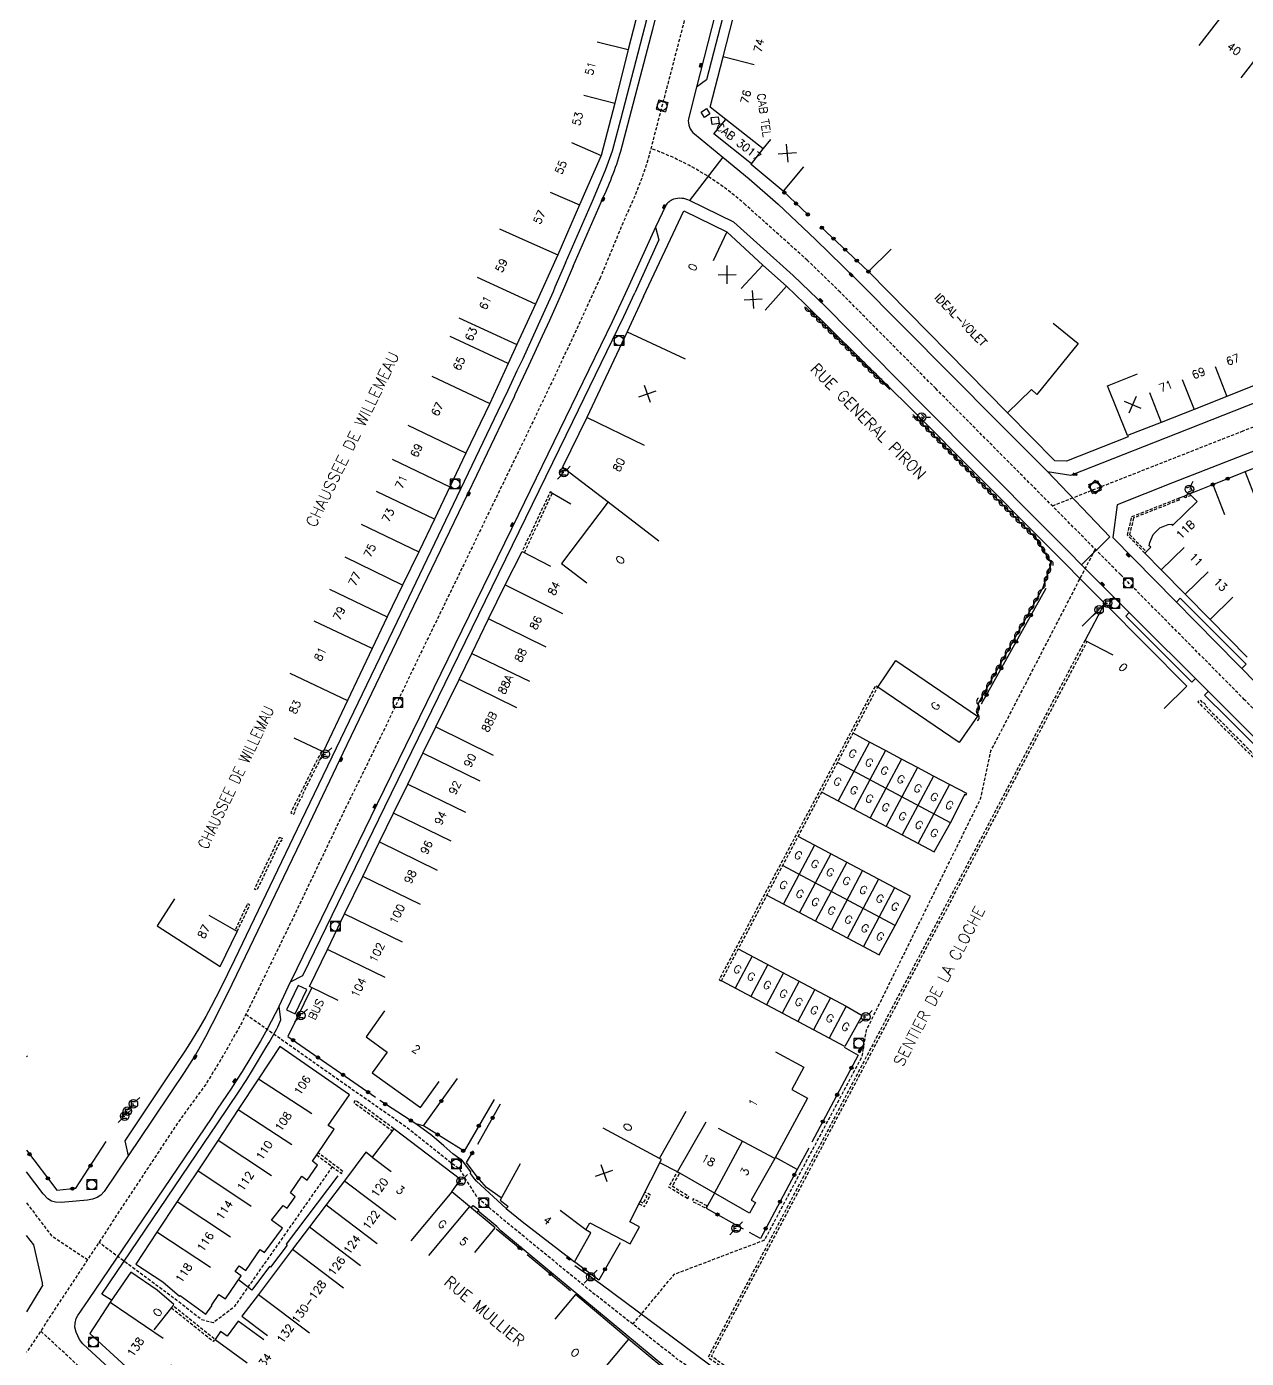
# Model space of a CAD drawing. Header units: millimetres. Extents: x 80000 to 81001, y 143000 to 144000.
# Drawn here: x 80000 to 80190.5, y 143386 to 143594 of the extents above; entities that cross this region are included whole.
import ezdxf
from ezdxf.enums import TextEntityAlignment as Align

# ---------------------------------------------------------------- set-up
doc = ezdxf.new("R2010")
doc.units = ezdxf.units.MM
doc.linetypes.add('DASHED', pattern=[0.75, 0.5, -0.25])
doc.layers.get('0').update_dxf_attribs({"linetype": 'CONTINUOUS'})
for name, color, linetype in [('W0001', 6, 'DASHED'), ('W0008', 7, 'CONTINUOUS'), ('W0100', 7, 'CONTINUOUS'), ('W0112', 1, 'DASHED'), ('W0310', 3, 'CONTINUOUS'), ('W0322', 7, 'CONTINUOUS'), ('W0334', 7, 'CONTINUOUS'), ('W0400', 7, 'CONTINUOUS'), ('W0420', 7, 'CONTINUOUS'), ('W0471', 7, 'CONTINUOUS'), ('W0984', 7, 'CONTINUOUS'), ('W0989', 7, 'CONTINUOUS'), ('W0991', 7, 'CONTINUOUS'), ('W1102', 7, 'CONTINUOUS')]:
    doc.layers.add(name, color=color, linetype=linetype)
doc.styles.get("Standard").update_dxf_attribs({"font": 'romans.shx', "width": 0.85})

# ---------------------------------------------------------------- blocks, each defined once
blk = doc.blocks.new('t322o')
at = {"color": 0, "linetype": 'Continuous'}
for radius in [0.25, 0.15]:
    blk.add_circle((0, 0), radius, dxfattribs=at)
blk = doc.blocks.new('t991o')
at = {"color": 0, "linetype": 'Continuous'}
for p, q in [((-1, 1), (1, -1)), ((-1, -1), (1, 1))]:
    blk.add_line(p, q, dxfattribs=at)
blk = doc.blocks.new('t310o')
at = {"color": 0, "linetype": 'Continuous'}
for centre, start, end in [((-0.5, 0.38), 216.8699, 323.1304), ((0.5, -0.37), 36.8699, 143.1303)]:
    blk.add_arc(centre, 0.625, start, end, dxfattribs=at)
blk = doc.blocks.new('T400')
for p, q in [((-0.15, 0.3), (0.15, 0.3)), ((-0.15, -0.25), (-0.15, 0.3)), ((-0.15, 0.15), (0.15, 0.15)), ((-0.15, 0), (0.15, 0)), ((0.15, 0.3), (0.15, -0.25)), ((-0.15, -0.15), (0.15, -0.15)), ((-0.15, -0.25), (-0.15, -0.3)), ((-0.15, -0.3), (0.15, -0.3)), ((0.15, -0.3), (0.15, -0.25))]:
    blk.add_line(p, q)
blk = doc.blocks.new('t112o')
at = {"color": 0, "linetype": 'Continuous'}
for p, q in [((-0.5, 0.5), (0.5, 0.5)), ((-0.5, -0.5), (-0.5, 0.5)), ((0.5, 0.5), (0.5, -0.5)), ((0.5, -0.5), (-0.5, -0.5))]:
    blk.add_line(p, q, dxfattribs=at)
blk = doc.blocks.new('T420')
for p, q in [((0.75, 0.75), (-0.75, 0.75)), ((-0.75, 0.75), (-0.75, -0.75)), ((0.75, 0.75), (0.75, -0.75)), ((0.75, -0.75), (-0.75, -0.75))]:
    blk.add_line(p, q)
blk.add_ellipse((0, 0), major_axis=(-0.53, 0.53), ratio=1, start_param=3.926991, end_param=10.210176)
blk = doc.blocks.new('T471')
for p, q in [((-0.333334, 0.333334), (-0.333334, -0.333334)), ((-0.333334, 0.333334), (0.333334, 0.333334)), ((-0.333334, 0), (0, 0)), ((0.500001, 0.500001), (1.000002, 1.000002)), ((-0.500001, -0.500001), (-1.000002, -1.000002)), ((-0.333334, -0.333334), (0.333334, -0.333334))]:
    blk.add_line(p, q)
blk.add_ellipse((0, 0), major_axis=(0.471405, 0.471405), ratio=1, start_param=5.4977871438, end_param=11.780972451)

msp = doc.modelspace()

# ---------------------------------------------------------------- linework, layer by layer
at = {"layer": 'W0001', "flags": 128}
msp.add_lwpolyline([(80119.09, 143658.86), (80114.57, 143641.22), (80109.59, 143621.94), (80107.27, 143612.73), (80102.06, 143592.46), (80097.06, 143573.35, -0.037685), (80093.72, 143564.76), (80089.57, 143554.75)], format="xyb", dxfattribs=at)
at = {"layer": 'W0001'}
for points in [[(80385, 143595.74, -0.10653), (80385, 143595.74), (80385, 143595.74), (80347.64, 143591.79, 0.046141), (80344.08, 143591.15, 0.040509), (80338.25, 143589.3), (80325.02, 143584.07), (80314.82, 143580.05), (80298.61, 143573.67), (80283.48, 143567.72), (80275.9, 143564.72), (80258.95, 143558.02), (80238.16, 143549.84), (80222.08, 143543.48), (80204.12, 143536.41), (80189.92, 143530.8), (80160.18, 143519.11)], [(80190.2, 143488.85), (80170.85, 143508.37), (80141.97, 143537.45), (80127.06, 143552.5), (80121.91, 143557.5), (80112.25, 143566.16, 0.09724), (80097.48, 143574.95, -46.96679)]]:
    msp.add_lwpolyline(points, format="xyb", dxfattribs=at)
at = {"layer": 'W0001', "flags": 128}
for points in [[(80089.57, 143554.75), (80083.04, 143540.6), (80077.07, 143528.14), (80072.27, 143518.29), (80066.45, 143506.21), (80061.13, 143495.3), (80055.74, 143484.01), (80049.34, 143470.98), (80041.51, 143454.58), (80036.24, 143443.77), (80033.72, 143438.66), (80030.95, 143433.71), (80027.91, 143428.7), (80023.65, 143422.85), (80015.34, 143410.28), (80000, 143386.94)], [(80094.67, 143391.31), (80101.16, 143399.14), (80115.25, 143404.48), (80130.47, 143433.13), (80131.15, 143437.25), (80148.97, 143473.37), (80150.58, 143480.86), (80166.88, 143512.36)], [(80512.16, 143221.14), (80469.82, 143275.34), (80446.21, 143305.07), (80440.65, 143311.86), (80428.31, 143326.82), (80420.89, 143328.68), (80397.71, 143342.67), (80357.85, 143367.25), (80308.68, 143397.21), (80276.03, 143416.94), (80250.23, 143432.5), (80242.81, 143437.46), (80238.07, 143441.19), (80234.06, 143444.82), (80227.5, 143451.43), (80190.2, 143488.85)], [(80131.98, 143364.84), (80110.84, 143379.55), (80101.66, 143385.83), (80088.11, 143396.46), (80074.74, 143407.4), (80070.41, 143411.07), (80067.7, 143415.41), (80059.39, 143422.02), (80049.51, 143428.91), (80034.23, 143439.69)], [(80047.73, 143415.93), (80032.33, 143393.94), (80029.13, 143391.54), (80027.37, 143391.98), (80023.44, 143395.05), (80011.27, 143404.09)], [(80000, 143410.26), (80003.86, 143405.15), (80009.52, 143401.43)], [(80025.18, 143369.02), (80002.18, 143390.26)]]:
    msp.add_lwpolyline(points, dxfattribs=at)
at = {"layer": 'W0008'}
for points in [[(80085.36, 143556.58), (80089.7, 143566.59, 0.037657), (80092.81, 143574.55), (80097.79, 143593.57), (80102.99, 143613.82), (80105.23, 143622.69, 0.18679), (80105.06, 143625.36, 0.177119), (80103.45, 143626.71), (80092.67, 143629.19, -0.028775), (80059.47, 143638.1), (80042.1, 143643.5), (80025.7, 143648.61, -0.033669), (80000, 143658.97, -0.009033)], [(80111.07, 143609.84), (80104.59, 143584.54), (80103.34, 143579.6, 0.260899), (80104.27, 143577.24), (80108.71, 143573.59), (80112.85, 143570.21), (80117.35, 143566.23), (80123.18, 143560.76), (80129.67, 143554.46), (80151.63, 143532.31), (80159.42, 143524.49), (80163.04, 143523.93), (80176.29, 143529.14), (80188.58, 143533.96), (80203.2, 143539.78), (80223.47, 143547.8), (80236.95, 143553.14), (80257.14, 143561.07), (80273.89, 143567.68), (80282.48, 143571.06), (80294.01, 143575.59), (80312.07, 143582.69), (80323.88, 143587.38), (80341.85, 143594.43, -0.079755)], [(80385.2, 143592.46), (80381.71, 143591.98), (80381.76, 143590.97), (80368.46, 143589.95), (80351.46, 143588.62, 0.046588), (80344.87, 143587.74, 0.04064), (80339.56, 143586.06), (80326.3, 143580.81), (80316.1, 143576.8), (80299.9, 143570.41), (80284.77, 143564.46), (80277.19, 143561.47), (80260.24, 143554.76), (80239.44, 143546.58), (80223.36, 143540.22), (80205.4, 143533.16), (80191.21, 143527.54), (80178.92, 143522.71), (80170.3, 143519.3), (80169.61, 143514.2), (80192.37, 143491.08)], [(80188.05, 143486.63), (80168.56, 143506.08), (80139.66, 143535.17), (80124.78, 143550.2), (80119.7, 143555.13), (80110.42, 143563.44), (80103.53, 143566.82, 0.193571), (80101.02, 143567.01, 0.168366), (80099.75, 143565.95), (80098.23, 143562.64), (80093.79, 143552.92)]]:
    msp.add_lwpolyline(points, format="xyb", dxfattribs=at)
at = {"layer": 'W0008', "flags": 128}
for points in [[(80084.17, 143557.09), (80082.51, 143553.28), (80082.2, 143552.57), (80080.41, 143548.57), (80078.18, 143543.63), (80077.48, 143542.12), (80076.57, 143540.21), (80075.12, 143537.15), (80073.57, 143533.9), (80057.84, 143501.07), (80042.89, 143469.93), (80032.45, 143448.21), (80030.28, 143443.78), (80028.84, 143440.95), (80027.99, 143439.4), (80026.84, 143437.42), (80025.42, 143435.1), (80024.71, 143433.99), (80023.32, 143431.91), (80021.89, 143429.79), (80015.32, 143419.97), (80015.87, 143417.63), (80012.09, 143412.03), (80011.6, 143411.49), (80011, 143411.09), (80010.29, 143410.83), (80009.48, 143410.69), (80005.41, 143410.35), (80004.53, 143410.37), (80003.89, 143410.54), (80003.3, 143410.91), (80002.56, 143411.71), (80000, 143415.14)], [(80085.36, 143556.58), (80083.69, 143552.68), (80082.91, 143550.91), (80081.63, 143548.09), (80080.5, 143545.65), (80078.35, 143541), (80076.25, 143536.45), (80076.11, 143536.16), (80074.71, 143533.25), (80070.23, 143523.87), (80059.03, 143500.53), (80049.4, 143480.49), (80044.11, 143469.46), (80033.46, 143447.29), (80031.37, 143442.99), (80028.99, 143438.25), (80027.94, 143436.22), (80027.1, 143434.67), (80026.37, 143433.4), (80025.81, 143432.49), (80024.62, 143430.66), (80022.59, 143427.62), (80019.61, 143423.19), (80015.87, 143417.63)], [(80013.24, 143395.06), (80011.76, 143396.02), (80028.76, 143421.15), (80029.65, 143422.47), (80031.56, 143425.3), (80033.08, 143427.56), (80034.38, 143429.55), (80035.28, 143430.99), (80037.51, 143434.73), (80037.85, 143435.32), (80039.01, 143437.37), (80039.22, 143437.75), (80039.71, 143438.84), (80039.42, 143441.01), (80041.23, 143444.77), (80043.12, 143445.79), (80055.96, 143472.15), (80085.29, 143532.29), (80093.25, 143548.69), (80094.98, 143552.4)], [(80093.79, 143552.92), (80091.44, 143547.87), (80084.16, 143532.86), (80076.8, 143517.78), (80054.74, 143472.61), (80041.23, 143444.77)], [(80081.78, 143521.35), (80084.98, 143519.47)], [(80179.54, 143504.11), (80180.16, 143504.72), (80190.46, 143494.4), (80189.76, 143493.72)], [(80171.65, 143501.93), (80172.18, 143502.46)], [(80171.63, 143501.91), (80181.95, 143491.6), (80182.51, 143492.16)], [(80251.82, 143428.18), (80251.33, 143427.38), (80249.13, 143428.88), (80246.07, 143430.75), (80243.93, 143432.14), (80239.87, 143435.02), (80237.15, 143437.06), (80236.07, 143437.96), (80234.6, 143439.3), (80232.36, 143441.42), (80229.7, 143443.98), (80229.39, 143444.28), (80221.44, 143452.14), (80199.85, 143473.74), (80187.48, 143486.06), (80183.96, 143489.57), (80184.53, 143490.14)], [(80200.41, 143474.31), (80188.05, 143486.63)], [(80039.42, 143441.01), (80037.58, 143437.39), (80036.51, 143435.51), (80033.66, 143430.79), (80033.47, 143430.5), (80031.88, 143428.05), (80031.33, 143427.22), (80029.65, 143424.74), (80028.9, 143423.63), (80009.67, 143395.2)], [(80074.91, 143409.37), (80070.27, 143413.66), (80069.95, 143414.03), (80069.34, 143414.85), (80069.36, 143415.11), (80068.06, 143416.83), (80066.56, 143417.93), (80065.16, 143419.19), (80063.29, 143420.8), (80060.79, 143422.62)], [(80048.62, 143414.51), (80040.54, 143403.83), (80040.68, 143403.68), (80038.1, 143400.21), (80037.95, 143400.32), (80035.19, 143396.66), (80033.08, 143398.25)], [(80069.41, 143409.5), (80069.73, 143409.88), (80070.61, 143409.16), (80070.29, 143408.77)], [(80130.59, 143363.35), (80116.97, 143372.72), (80104.33, 143381.67), (80103.95, 143381.12), (80074.07, 143405.9), (80073.42, 143406.59), (80070.52, 143408.99), (80070.32, 143408.75)], [(80002.49, 143397.46), (80002.5, 143397.77), (80001.12, 143403.7), (80000, 143405.18)], [(80085.62, 143400.48), (80089.67, 143397.61), (80106.67, 143384.99), (80118.5, 143376.58), (80132.13, 143367.2)], [(80002.51, 143397.48), (80000, 143393.27)], [(80027.32, 143371.12), (80008.77, 143388.28), (80008.24, 143388.94), (80007.73, 143390.06), (80007.54, 143390.87), (80007.56, 143391.46), (80007.76, 143392.21), (80008, 143392.67), (80009.69, 143395.2)]]:
    msp.add_lwpolyline(points, dxfattribs=at)
at = {"layer": 'W0100'}
for points in [[(80121.33, 143572.1), (80118.12, 143568.27), (80113.13, 143572.46), (80113.19, 143572.54), (80107.34, 143577.24), (80109.18, 143579.5), (80106.73, 143581.43), (80108.75, 143589.25), (80110.31, 143595.35), (80111.46, 143599.61), (80112.95, 143605.54), (80114.75, 143612.51), (80116.45, 143619.06), (80118.39, 143626.46), (80119.99, 143632.75), (80124.84, 143631.52)], [(80078.3, 143624.88), (80079.43, 143629.76), (80084.55, 143628.41), (80088.96, 143627.38), (80102.6, 143623.98), (80099.18, 143610.71), (80097.49, 143604.16), (80093.94, 143590.41), (80091.83, 143582.04), (80089.73, 143573.88), (80086.35, 143566.14), (80082.97, 143558.36)], [(80096.34, 143551.81), (80102.62, 143565.2), (80109.37, 143561.92), (80114.98, 143556.73), (80118.67, 143553.45), (80115.34, 143549.71)], [(80160.33, 143547.65), (80164.21, 143544.49), (80157.73, 143536.53), (80156.93, 143537.33), (80153.17, 143533.64), (80131.46, 143555.72), (80135.03, 143559.23)], [(80214.4, 143552.26), (80216.23, 143547.61), (80211.33, 143545.69), (80206.73, 143543.88), (80202.25, 143542.1), (80197.65, 143540.28), (80193, 143538.43), (80187.42, 143536.23), (80182.31, 143534.2), (80177.16, 143532.17), (80171.92, 143530.1), (80168.81, 143537.9), (80173.46, 143539.76)], [(80192.11, 143519.82), (80190.29, 143524.48), (80193.3, 143525.65), (80196.33, 143526.84), (80198.15, 143522.18)], [(80190.61, 143495.49), (80184.81, 143501.37), (80180.92, 143505.32), (80177.17, 143509.15), (80174.62, 143511.77), (80175.54, 143512.68), (80175.32, 143512.9), (80175.38, 143513.4), (80175.93, 143514.68), (80176.97, 143515.69), (80178.25, 143516.21), (80178.76, 143516.25), (80178.96, 143516.05), (80182.77, 143519.81), (80181.6, 143521), (80185.24, 143522.46), (80187.05, 143517.8)], [(80175.32, 143512.9), (80175.38, 143513.4), (80175.93, 143514.68), (80176.97, 143515.69)], [(80177.66, 143487.47), (80181.2, 143491), (80168.37, 143503.86), (80164.83, 143500.33)]]:
    msp.add_lwpolyline(points, dxfattribs=at)
msp.add_lwpolyline([(80108.13, 143578.83), (80107.04, 143578.71), (80106.89, 143579.78), (80107.98, 143579.91)], close=True, dxfattribs=at)
at = {"layer": 'W0100', "flags": 128}
for points in [[(80082.97, 143558.36), (80079.49, 143550.66), (80076.56, 143544.33), (80075.22, 143541.39), (80072.32, 143535.11), (80068.59, 143527.37), (80066.1, 143522.11), (80063.67, 143517.07), (80061.24, 143511.95), (80058.71, 143506.74), (80056.31, 143501.78), (80053.94, 143496.85), (80050.13, 143488.75), (80046.32, 143480.71), (80041.8, 143482.85)], [(80096.34, 143551.81), (80093.78, 143546.33), (80087.49, 143532.91), (80083.74, 143525.29), (80083.77, 143525.12), (80090.79, 143519.76), (80083.5, 143510.12), (80087.49, 143507.1)], [(80048.65, 143441.89), (80044.15, 143444.09), (80046.97, 143449.85), (80049.66, 143455.41), (80052.5, 143461.27), (80055.11, 143466.64), (80057.3, 143471.14), (80059.51, 143475.66), (80061.86, 143480.53), (80063.89, 143484.62), (80067.54, 143492), (80069.51, 143496.1), (80072.14, 143501.48), (80074.74, 143506.78), (80077.37, 143512), (80081.83, 143509.74)], [(80168.29, 143503.79), (80165.28, 143498.17)], [(80169.69, 143495.81), (80165.26, 143498.13)], [(80135.72, 143494.98), (80148.51, 143486.27), (80145.63, 143482.18), (80132.9, 143490.84), (80135.71, 143494.98)], [(80124.17, 143474.43), (80141.71, 143465.1), (80144.29, 143469.63), (80146.43, 143473.84), (80146.56, 143474.11), (80146.73, 143474.02), (80146.82, 143474.19), (80144.11, 143475.6), (80141.61, 143476.94), (80139.11, 143478.26), (80136.62, 143479.57), (80134.13, 143480.91), (80131.61, 143482.23), (80129.05, 143483.61)], [(80115.61, 143458.34), (80133.12, 143449.03), (80135.63, 143453.6), (80138.03, 143458.18), (80120.49, 143467.51)], [(80023.09, 143457.74), (80020.38, 143453.54), (80030.22, 143447.18), (80032.88, 143452.65), (80028.53, 143455.13)], [(80111.14, 143449.94), (80127.99, 143440.98), (80130.49, 143439.56), (80127.78, 143434.68), (80108.49, 143444.94)], [(80055.91, 143440.26), (80053.01, 143436.19), (80056.31, 143433.83), (80053.98, 143430.57), (80053.98, 143430.57), (80061.52, 143425.18), (80064.43, 143429.25)], [(80047.53, 143423.03), (80050.4, 143427.13), (80039.56, 143434.71), (80036.22, 143429.66), (80033.04, 143424.87), (80029.89, 143420.05), (80026.73, 143415.27), (80023.53, 143410.51), (80020.34, 143405.69), (80017.07, 143400.71), (80021.25, 143397.96)], [(80116.97, 143433.85), (80121.38, 143431.48), (80119.48, 143427.96), (80121.93, 143426.64), (80121.93, 143426.64), (80116.85, 143417.18), (80116.85, 143417.18), (80113.13, 143410.72), (80113.82, 143410.32), (80112.86, 143408.66), (80112.17, 143409.06), (80106.54, 143412.31), (80106.54, 143412.31), (80101.63, 143415.14), (80106.13, 143422.94)], [(80000, 143433.14), (80000.14, 143433.25)], [(80021.25, 143397.96), (80023.88, 143395.7), (80023.95, 143395.8), (80027.97, 143392.9), (80028.93, 143394.19), (80028.91, 143394.37), (80029.99, 143395.98), (80031.04, 143395.3), (80033.52, 143398.87), (80032.56, 143399.55), (80033.17, 143400.42), (80034.24, 143399.7), (80036.48, 143403), (80037.17, 143402.53), (80039.94, 143406.33), (80038.26, 143407.56), (80040.07, 143409.87), (80040.67, 143409.43), (80041.94, 143411.22), (80041.21, 143411.84), (80043, 143414.43), (80043.82, 143413.83), (80045.42, 143416.16), (80044.63, 143416.77), (80045.3, 143417.76), (80048, 143421.77), (80047.09, 143422.38), (80047.53, 143423.03)], [(80077.08, 143416.36), (80073.95, 143410.72), (80075.12, 143409.75), (80075.18, 143409.69), (80074.91, 143409.37), (80077.36, 143407.35), (80085.56, 143401.09), (80088.1, 143405.61), (80087.32, 143406.05), (80087.95, 143407.18), (80094.24, 143403.89), (80095.7, 143406.52), (80094.18, 143407.33), (80099.14, 143417.03), (80098.84, 143417.2), (80099.1, 143417.66), (80103.01, 143424.62)], [(80069.97, 143402.54), (80073.16, 143406.38), (80069.16, 143409.71), (80066.42, 143412.01), (80067.77, 143413.93), (80057.34, 143421.85), (80054.32, 143417.87)], [(80054.32, 143417.87), (80053.98, 143417.42), (80052.95, 143418.18), (80049.64, 143413.69), (80046.79, 143409.96), (80044.19, 143406.53), (80041.52, 143403.05), (80036.2, 143395.98), (80033.62, 143392.59), (80037.61, 143389.57)], [(80020.38, 143396.64), (80016.25, 143399.46), (80013.05, 143394.77), (80009.88, 143389.87), (80019.23, 143381.29), (80022.61, 143384.97)], [(80019.92, 143390.45), (80022.87, 143394.2), (80023, 143394.39), (80020.38, 143396.64)], [(80096.28, 143380.55), (80099.5, 143384.38), (80094.01, 143388.99), (80085.7, 143395.94), (80082.5, 143392.11)], [(80037.05, 143388.87), (80033.01, 143391.8), (80031.3, 143389.45), (80030.29, 143390.18), (80029.44, 143388.93), (80034.46, 143385.29)]]:
    msp.add_lwpolyline(points, dxfattribs=at)
msp.add_lwpolyline([(80042.39, 143444.24), (80040.57, 143440.44), (80041.94, 143439.79), (80043.76, 143443.58)], close=True, dxfattribs=at)
at = {"layer": 'W0112', "flags": 128}
for points in [[(80083.74, 143525.29), (80083.17, 143524.12), (80083.53, 143523.95), (80084.01, 143524.94)], [(80077.73, 143511.83), (80082.12, 143521.15), (80081.78, 143521.35), (80077.37, 143512)], [(80165.28, 143498.17), (80123.59, 143418.72), (80106.42, 143386.17), (80118.82, 143377.41), (80119.05, 143377.74), (80106.94, 143386.3), (80123.95, 143418.53), (80165.64, 143497.98)], [(80195.81, 143475.56), (80182.91, 143488.52), (80182.91, 143488.52), (80182.91, 143488.52), (80182.91, 143488.52), (80183.22, 143488.82), (80183.68, 143488.36), (80183.77, 143488.44), (80183.77, 143488.44), (80184.08, 143488.11), (80183.98, 143488.01), (80196.1, 143475.84)], [(80046.03, 143480.84), (80045.8, 143480.34), (80042.61, 143473.95), (80042.61, 143473.95), (80042.61, 143473.95), (80042.61, 143473.95), (80041.24, 143471.22), (80041.75, 143470.98), (80041.99, 143471.48), (80041.89, 143471.53), (80042.9, 143473.63), (80042.99, 143473.58), (80043.23, 143474.08), (80043.14, 143474.13), (80046.16, 143480.17), (80046.4, 143480.67), (80046.32, 143480.71)], [(80032.88, 143452.65), (80034.87, 143456.84), (80034.51, 143457.01), (80032.52, 143452.82)], [(80057.34, 143421.85), (80051.32, 143426.29), (80051.08, 143425.97), (80057.11, 143421.53)], [(80045.3, 143417.76), (80049.16, 143414.86), (80049.4, 143415.18), (80045.54, 143418.08)], [(80103.19, 143410.95), (80100.29, 143412.72), (80101.63, 143415.14)], [(80103.2, 143410.89), (80103.4, 143411.29), (80100.82, 143412.86), (80101.98, 143414.94)], [(80095.61, 143410.14), (80096.5, 143409.69), (80097.41, 143411.5), (80096.54, 143411.94)], [(80095.8, 143410.49), (80096.32, 143410.23), (80096.88, 143411.32), (80096.36, 143411.59)], [(80022.62, 143393.88), (80029.19, 143388.62), (80029.44, 143388.93), (80022.87, 143394.2)]]:
    msp.add_lwpolyline(points, dxfattribs=at)
at = {"layer": 'W0112'}
for points in [[(80181.83, 143520.77), (80180.85, 143520.38), (80180.74, 143520.66), (80181.6, 143521)], [(80174.62, 143511.77), (80171.9, 143514.58), (80172.61, 143517.46), (80179.88, 143520.32), (80179.99, 143520.04), (80172.87, 143517.24), (80172.23, 143514.67), (80174.83, 143511.98)]]:
    msp.add_lwpolyline(points, dxfattribs=at)
at = {"layer": 'W0112', "flags": 128}
for points in [[(80108.49, 143444.94), (80132.9, 143490.84), (80132.55, 143491.03), (80108.13, 143445.13)], [(80039.49, 143467.41), (80039.95, 143467.19), (80039.71, 143466.7), (80039.61, 143466.74), (80035.95, 143459.1), (80035.59, 143459.28), (80039.49, 143467.41), (80039.49, 143467.41)], [(80106.27, 143409.82), (80104.11, 143410.89), (80103.94, 143410.53), (80106.1, 143409.46)]]:
    msp.add_lwpolyline(points, close=True, dxfattribs=at)
at = {"layer": 'W0310'}
for points in [[(80134.79, 143537.32), (80121.66, 143550.13)], [(80158.72, 143506.46), (80160.06, 143510.16), (80157.75, 143513.91), (80138.4, 143533.4)]]:
    msp.add_lwpolyline(points, dxfattribs=at)
at = {"layer": 'W0310', "flags": 128}
msp.add_lwpolyline([(80158.72, 143506.46), (80148.58, 143488.29), (80148.51, 143486.27)], dxfattribs=at)
at = {"layer": 'W0322'}
for points in [[(80121.98, 143564.65), (80118.12, 143568.27)], [(80131.46, 143555.72), (80124.1, 143562.66)], [(80185.24, 143522.46), (80189.28, 143524.08)]]:
    msp.add_lwpolyline(points, dxfattribs=at)
at = {"layer": 'W0322', "flags": 128}
for points in [[(80159.15, 143506.21), (80149.08, 143488.15), (80149.08, 143488.15)], [(80044.53, 143443.89), (80040.79, 143436.26), (80054.47, 143426.76)], [(80127.69, 143434.57), (80129.86, 143433.36), (80122.64, 143419.73)], [(80062, 143422.33), (80067.26, 143429.68)], [(80073, 143426.42), (80068.3, 143418.33), (80062, 143422.33), (80060.79, 143422.62), (80055.13, 143426.26)], [(80070.44, 143419.43), (80074.01, 143425.72)], [(80000, 143418.49), (80004.7, 143412.27), (80007.68, 143412.55), (80012.44, 143419.85)], [(80122.16, 143418.82), (80120.35, 143415.51), (80114.59, 143404.73), (80112.89, 143405.65)], [(80074.1, 143411.04), (80071.83, 143412.69), (80070.35, 143414.32), (80068.71, 143416.56), (80069.76, 143418.38)], [(80120.35, 143415.51), (80116.94, 143417.34)], [(80101.63, 143415.14), (80098.89, 143416.54)], [(80107.44, 143411.79), (80106.1, 143409.46), (80111.88, 143406.22)], [(80073.3, 143406.24), (80077.37, 143402.9)], [(80078.18, 143402.21), (80084.93, 143396.57)], [(80092.67, 143404.03), (80089.35, 143398.21), (80085.56, 143401.09)]]:
    msp.add_lwpolyline(points, dxfattribs=at)
at = {"layer": 'W0334'}
for points in [[(80124.62, 143657.42), (80118.23, 143632.55), (80112.24, 143609.22), (80106.19, 143585.66), (80104.59, 143584.54)], [(80084.17, 143557.09), (80088.5, 143567.07), (80090.45, 143571.73), (80091.47, 143574.6), (80092.8, 143579.49), (80096.52, 143593.91), (80101.37, 143612.69), (80102.99, 143613.82)], [(80108.71, 143573.59), (80103.53, 143566.82)], [(80098.23, 143562.64), (80098.74, 143560.67), (80094.98, 143552.4)], [(80168.37, 143503.86), (80138.42, 143533.98), (80121.47, 143550.73), (80118.67, 143553.45)], [(80171.92, 143530.1), (80172.01, 143529.91), (80162.4, 143526.12), (80160.55, 143526.19), (80153.17, 143533.64)], [(80159.42, 143524.49), (80169.13, 143514.3), (80164.72, 143509.94)], [(80189.28, 143524.08), (80190.29, 143524.48)]]:
    msp.add_lwpolyline(points, dxfattribs=at)
at = {"layer": 'W0334', "flags": 128}
msp.add_lwpolyline([(80179.88, 143520.32), (80180.74, 143520.66)], dxfattribs=at)
at = {"layer": 'W1102'}
for p, q in [((80089.09, 143591.63), (80093.94, 143590.41)), ((80113.59, 143588.01), (80108.75, 143589.25)), ((80086.99, 143583.29), (80091.83, 143582.04)), ((80085.09, 143575.91), (80089.73, 143573.88)), ((80081.76, 143568.13), (80086.35, 143566.14)), ((80078.39, 143560.35), (80082.97, 143558.36)), ((80185.58, 143540.88), (80187.42, 143536.23)), ((80180.47, 143538.85), (80182.31, 143534.2)), ((80175.33, 143536.82), (80177.16, 143532.17)), ((80180.74, 143512.65), (80177.17, 143509.15)), ((80184.49, 143508.83), (80180.92, 143505.32)), ((80188.37, 143504.88), (80184.81, 143501.37))]:
    msp.add_line(p, q, dxfattribs=at)
at = {"layer": 'W1102', "flags": 128}
for points in [[(80189.14, 143598.96), (80183.06, 143591.01)], [(80195.73, 143593.92), (80189.63, 143585.99)], [(80113.19, 143572.54), (80115.04, 143574.88), (80109.18, 143579.5)], [(80115.04, 143574.88), (80116.24, 143576.33)], [(80073.83, 143562.41), (80078.39, 143560.35)], [(80109.37, 143561.92), (80107.19, 143557.42)], [(80114.98, 143556.73), (80111.58, 143553.06)], [(80079.49, 143550.66), (80070.4, 143554.82)], [(80067.48, 143548.51), (80076.56, 143544.33)], [(80093.78, 143546.33), (80102.84, 143542.1)], [(80075.22, 143541.39), (80066.13, 143545.57)], [(80063.27, 143539.38), (80072.32, 143535.11)], [(80068.59, 143527.37), (80059.57, 143531.68)], [(80096.5, 143528.58), (80087.49, 143532.91)], [(80057.07, 143526.42), (80066.1, 143522.11)], [(80063.67, 143517.07), (80054.65, 143521.38)], [(80090.79, 143519.76), (80098.74, 143513.69)], [(80052.23, 143516.28), (80061.24, 143511.95)], [(80058.71, 143506.74), (80049.72, 143511.11)], [(80047.31, 143506.13), (80056.31, 143501.78)], [(80074.74, 143506.78), (80083.69, 143502.33)], [(80053.94, 143496.85), (80044.91, 143501.15)], [(80081.12, 143497.08), (80072.14, 143501.48)], [(80069.51, 143496.1), (80078.51, 143491.74)], [(80041.09, 143493.01), (80050.13, 143488.75)], [(80076.53, 143487.61), (80067.54, 143492)], [(80063.89, 143484.62), (80072.85, 143480.18)], [(80131.61, 143482.23), (80126.73, 143473.06)], [(80070.85, 143476.14), (80061.86, 143480.53)], [(80134.13, 143480.91), (80129.25, 143471.74)], [(80136.62, 143479.57), (80131.74, 143470.4)], [(80144.29, 143469.63), (80126.62, 143479.03)], [(80139.11, 143478.26), (80134.23, 143469.09)], [(80059.51, 143475.66), (80068.51, 143471.29)], [(80141.61, 143476.94), (80136.73, 143467.77)], [(80144.11, 143475.6), (80139.24, 143466.43)], [(80066.29, 143466.75), (80057.3, 143471.14)], [(80055.11, 143466.64), (80064.1, 143462.26)], [(80123.05, 143466.14), (80118.18, 143456.98)], [(80125.57, 143464.81), (80120.69, 143455.64)], [(80135.63, 143453.6), (80118.06, 143462.94)], [(80128.06, 143463.48), (80123.19, 143454.31)], [(80061.49, 143456.9), (80052.5, 143461.27)], [(80130.54, 143462.16), (80125.67, 143452.99)], [(80133.04, 143460.83), (80128.17, 143451.66)], [(80135.55, 143459.5), (80130.67, 143450.33)], [(80049.66, 143455.41), (80058.66, 143451.06)], [(80055.97, 143445.47), (80046.97, 143449.85)], [(80113.29, 143448.8), (80110.63, 143443.8)], [(80115.74, 143447.5), (80113.08, 143442.5)], [(80118.19, 143446.19), (80115.53, 143441.2)], [(80120.64, 143444.89), (80117.98, 143439.89)], [(80123.09, 143443.59), (80120.43, 143438.59)], [(80125.54, 143442.28), (80122.88, 143437.29)], [(80127.99, 143440.98), (80125.33, 143435.98)], [(80036.22, 143429.66), (80044.56, 143424.21)], [(80033.04, 143424.87), (80041.4, 143419.37)], [(80098.84, 143417.2), (80090.04, 143421.94)], [(80116.85, 143417.18), (80108.04, 143421.91)], [(80029.89, 143420.05), (80038.25, 143414.55)], [(80107.44, 143411.79), (80111.8, 143419.89)], [(80053.98, 143417.42), (80056.95, 143415.19)], [(80035.05, 143409.72), (80026.73, 143415.27)], [(80049.64, 143413.69), (80057.64, 143407.69)], [(80023.53, 143410.51), (80031.85, 143404.96)], [(80066.42, 143412.01), (80060.01, 143404.33)], [(80046.79, 143409.96), (80054.75, 143403.91)], [(80069.16, 143409.71), (80062.75, 143402.03)], [(80087.32, 143406.05), (80083.33, 143409.08)], [(80044.19, 143406.53), (80052.14, 143400.47)], [(80028.69, 143400.19), (80020.34, 143405.69)], [(80041.52, 143403.05), (80049.48, 143397)], [(80036.2, 143395.98), (80044.17, 143389.95)], [(80013.05, 143394.77), (80021.31, 143389.13)], [(80094.01, 143388.99), (80087.58, 143381.33)]]:
    msp.add_lwpolyline(points, dxfattribs=at)

# ---------------------------------------------------------------- block references
at = {"layer": 'W0112', "rotation": 122.895854585596}
msp.add_blockref('t112o', (80106.01, 143580.5), dxfattribs=at)
at = {"layer": 'W0310'}
for p, rotation in [((80122.26, 143549.54), 135.726359498961), ((80123.16, 143548.67), 135.726359498961), ((80124.05, 143547.8), 135.726359498961), ((80124.95, 143546.92), 135.726359498961), ((80125.84, 143546.05), 135.726359498961), ((80126.74, 143545.18), 135.726359498961), ((80127.63, 143544.31), 135.726359498961), ((80128.53, 143543.43), 135.726359498961), ((80129.42, 143542.56), 135.726359498961), ((80130.32, 143541.69), 135.726359498961), ((80131.21, 143540.82), 135.726359498961), ((80132.11, 143539.94), 135.726359498961), ((80133, 143539.07), 135.726359498961), ((80133.9, 143538.2), 135.726359498961), ((80139.32, 143532.48), 134.8010125614738), ((80140.2, 143531.59), 134.8010125614738), ((80141.08, 143530.7), 134.8010125614738), ((80141.96, 143529.82), 134.8010125614738), ((80142.84, 143528.93), 134.8010125614738), ((80143.72, 143528.04), 134.8010125614738), ((80144.6, 143527.16), 134.8010125614738), ((80145.48, 143526.27), 134.8010125614738), ((80146.36, 143525.38), 134.8010125614738), ((80147.25, 143524.5), 134.8010125614738), ((80148.13, 143523.61), 134.8010125614738), ((80149.01, 143522.72), 134.8010125614738), ((80149.89, 143521.83), 134.8010125614738), ((80150.77, 143520.95), 134.8010125614738), ((80151.65, 143520.06), 134.8010125614738), ((80152.53, 143519.17), 134.8010125614738), ((80153.41, 143518.29), 134.8010125614738), ((80154.29, 143517.4), 134.8010125614738), ((80155.17, 143516.51), 134.8010125614738), ((80156.05, 143515.63), 134.8010125614738), ((80156.93, 143514.74), 134.8010125614738), ((80157.8, 143513.84), 121.5978644899355), ((80158.45, 143512.77), 121.5978644899355), ((80159.11, 143511.71), 121.5978644899355), ((80159.76, 143510.65), 121.5978644899355), ((80159.83, 143509.52), 70.0833675035797), ((80159.4, 143508.35), 70.0833675035797), ((80157.99, 143505.15), 240.8542224583561), ((80158.98, 143507.17), 70.0833675035797), ((80157.26, 143503.84), 240.8542224583561), ((80155.79, 143501.22), 240.8542224583561), ((80156.53, 143502.53), 240.8542224583561), ((80155.06, 143499.91), 240.8542224583561), ((80153.6, 143497.29), 240.8542224583561), ((80154.33, 143498.6), 240.8542224583561), ((80152.87, 143495.98), 240.8542224583561), ((80151.41, 143493.36), 240.8542224583561), ((80152.14, 143494.67), 240.8542224583561), ((80149.95, 143490.74), 240.8542224583561), ((80150.68, 143492.05), 240.8542224583561), ((80149.22, 143489.43), 240.8542224583561), ((80148.53, 143486.59), 268.0035827941383), ((80148.58, 143488.09), 268.0035827941383)]:
    msp.add_blockref('t310o', p, dxfattribs=dict(at, rotation=rotation))
at = {"layer": 'W0322'}
for p, rotation in [((80118.33, 143568.07), 136.828700947664), ((80120.15, 143566.36), 136.828700947664), ((80121.98, 143564.65), 136.828700947664), ((80124.19, 143562.58), 136.674149943688), ((80126, 143560.87), 136.674149943688), ((80127.82, 143559.15), 136.674149943688), ((80129.64, 143557.44), 136.674149943688), ((80131.46, 143555.72), 136.674149943688), ((80185.24, 143522.46), 21.8216886691237), ((80187.56, 143523.39), 21.8216886691237), ((80156.84, 143502.06), 240.854222458306), ((80154.53, 143497.92), 240.854222458306), ((80152.21, 143493.77), 240.854222458306), ((80149.9, 143489.62), 240.854222458306), ((80042.44, 143439.62), 243.8669075061734), ((80041.61, 143435.69), 325.2441344834112), ((80045.51, 143432.98), 325.2441344834112), ((80128.8, 143431.36), 242.0810287194111), ((80049.42, 143430.27), 325.2441344834112), ((80053.32, 143427.56), 325.2441344834112), ((80126.58, 143427.16), 242.0810287194111), ((80056, 143425.7), 147.2715239323109), ((80064.76, 143426.19), 54.41441580591388), ((80060, 143423.13), 147.2715239323109), ((80072.78, 143423.56), 60.41508017311864), ((80124.35, 143422.96), 242.0810287194111), ((80064.17, 143420.95), 147.6464259847133), ((80070.61, 143422.31), 239.8867525781004), ((80000.45, 143417.89), 307.0650859755307), ((80068.18, 143418.41), 147.6464259847133), ((80069.57, 143418.04), 59.83983189781148), ((80009.98, 143416.08), 56.92223455428081), ((80119.89, 143414.65), 241.8732660151084), ((80003.32, 143414.1), 307.0650859755307), ((80007.15, 143412.5), 5.415007771218308), ((80070.53, 143414.13), 132.0962798593989), ((80117.65, 143410.46), 241.8732660151084), ((80107.89, 143408.46), 330.7630730901167), ((80115.41, 143406.27), 241.8732660151084), ((80076.97, 143403.23), 320.6494846119834), ((80087.12, 143399.9), 142.6956950760706), ((80090.31, 143399.9), 240.2676286212256), ((80081.83, 143399.16), 320.1276632961022)]:
    msp.add_blockref('t322o', p, dxfattribs=dict(at, rotation=rotation))
at = {"layer": 'W0400'}
for p, rotation in [((80105.29, 143587.96), 345.9880203096555), ((80090.02, 143566.99), 156.756379765274), ((80099.56, 143565.88), 337.846652427774), ((80128.76, 143555.2), 224.745806354316), ((80124.01, 143551.22), 224.727096621126), ((80163.7, 143524.05), 261.11242839041), ((80069, 143520.97), 154.5374374750211), ((80075.84, 143516.17), 153.7606873985781), ((80172.03, 143511.43), 225.056421972679), ((80168.01, 143506.89), 225.056421972679), ((80049.08, 143479.48), 154.3775022212255), ((80054.38, 143472.21), 155.1016094965265), ((80026.32, 143433.04), 328.8109046901016), ((80130.12, 143434.11), 336.1223051373402), ((80032.51, 143429.29), 146.9553715943555), ((80067.67, 143416.94), 53.86803350761938), ((80084.63, 143401.61), 232.6555366613353)]:
    msp.add_blockref('T400', p, dxfattribs=dict(at, rotation=rotation))
at = {"layer": 'W0420'}
for p, rotation in [((80099.24, 143581.61), 75.3348639492568), ((80166.89, 143522.09), 135.056421972679), ((80166.86, 143522.06), 201.608651684043)]:
    msp.add_blockref('T420', p, dxfattribs=dict(at, rotation=rotation))
for p in [(80092.49, 143544.92), (80066.91, 143522.54), (80172.02, 143507.08), (80169.93, 143503.86), (80057.97, 143488.41), (80048.22, 143453.46), (80129.93, 143435.18), (80067.11, 143416.35), (80010.16, 143413.12), (80071.35, 143410.28), (80010.42, 143388.52)]:
    msp.add_blockref('T420', p, dxfattribs=at)
at = {"layer": 'W0471'}
for p, rotation in [((80139.76, 143532.99), 134.832383880796), ((80181.58, 143521.71), 201.442197551306)]:
    msp.add_blockref('T471', p, dxfattribs=dict(at, rotation=rotation))
for p in [(80083.9, 143524.33), (80168.81, 143503.95), (80167.47, 143502.89), (80046.65, 143480.35), (80042.84, 143439.54), (80131.06, 143439.32), (80015.72, 143424.6), (80016.67, 143425.75), (80015.31, 143423.83), (80067.83, 143413.68), (80110.79, 143406.3), (80088.08, 143398.74)]:
    msp.add_blockref('T471', p, dxfattribs=at)
at = {"layer": 'W0991'}
for p, rotation in [((80118.79, 143574.22), 50.24506636935391), ((80109.38, 143555.24), 45.21315365443053), ((80113.46, 143551.38), 48.36276334955507), ((80096.96, 143536.62), 64.63480238273105), ((80172.69, 143534.93), 291.7354400853823), ((80090.19, 143414.9), 64.21213901601482)]:
    msp.add_blockref('t991o', p, dxfattribs=dict(at, rotation=rotation))

# ---------------------------------------------------------------- texts
at = {"layer": 'W0984'}
for s, rotation, p in [('CAB TEL', 278.0578, (80115.16, 143580.17)), ('CAB 3017', 321.7396, (80111.18, 143576.02)), ('IDEAL-VOLET', 314.517, (80145.88, 143548.18)), ('BUS', 64.3469, (80045.2, 143440.49))]:
    msp.add_text(s, height=1.25, rotation=rotation, dxfattribs=at).set_placement(p, align=Align.MIDDLE)
at = {"layer": 'W0989'}
for s, rotation, p in [('CHAUSSEE DE WILLEMEAU', 64.053, (80050.87, 143529.51)), ('RUE GENERAL PIRON', 314.7864, (80131.44, 143532.34)), ('RUE GENERAL PIRON', 314.7864, (80131.44, 143532.34)), ('SENTIER DE LA CLOCHE', 62.3126, (80142.5, 143444.12)), ('RUE MULLIER', 320.0245, (80071.52, 143393.37))]:
    msp.add_text(s, height=1.75, rotation=rotation, dxfattribs=at).set_placement(p, align=Align.MIDDLE)
at = {"layer": 'W0989', "width": 0.85}
msp.add_text('CHAUSSEE DE WILLEMAU', height=1.75, rotation=64.4295, dxfattribs=at).set_placement((80028.22, 143465.36))
at = {"layer": 'W0991'}
for s, rotation, p in [('74', 75.6926, (80114.37, 143591.05)), ('40', 322.3255, (80188.56, 143590.5)), ('51', 75.8683, (80088.04, 143587.46)), ('76', 75.6926, (80112.31, 143583.03)), ('53', 75.5431, (80086.04, 143579.6)), ('55', 66.8496, (80083.42, 143572.02)), ('57', 66.5393, (80080.07, 143564.24)), ('59', 64.3241, (80074.15, 143556.7)), ('0', 64.8817, (80104.02, 143556.42)), ('61', 64.3241, (80071.63, 143550.85)), ('63', 64.3241, (80069.41, 143545.96)), ('65', 64.3241, (80067.52, 143541.37)), ('67', 21.5913, (80188.37, 143541.98)), ('69', 21.5913, (80183.02, 143539.87)), ('71', 21.5913, (80177.9, 143537.84)), ('67', 64.3241, (80064.13, 143534.24)), ('69', 64.4828, (80060.88, 143527.79)), ('80', 63.8103, (80092.49, 143525.57)), ('71', 64.4828, (80058.51, 143522.89)), ('73', 64.4828, (80056.45, 143517.68)), ('11B', 44.4075, (80180.97, 143515.43)), ('75', 64.4828, (80053.6, 143512.15)), ('O', 52.9115, (80092.7, 143510.69)), ('11', 314.4075, (80182.62, 143510.74)), ('77', 64.4828, (80051.23, 143507.72)), ('84', 63.9286, (80082.36, 143506.25)), ('13', 314.5265, (80186.43, 143506.86)), ('79', 64.4828, (80048.81, 143502.34)), ('86', 63.9286, (80079.51, 143500.88)), ('81', 64.4828, (80045.84, 143495.98)), ('88', 63.9286, (80077.14, 143495.82)), ('0', 314.9322, (80171.24, 143493.9)), ('88A', 63.9286, (80074.77, 143491.24)), ('83', 64.4828, (80041.9, 143487.72)), ('G', 55.7696, (80141.92, 143487.87)), ('88B', 63.9286, (80072.24, 143485.4)), ('90', 63.9286, (80069.24, 143479.39)), ('G', 331.9933, (80128.99, 143480.44)), ('G', 331.9933, (80131.57, 143479.06)), ('G', 331.9933, (80133.98, 143477.79)), ('G', 331.9933, (80136.52, 143476.43)), ('92', 63.9286, (80066.87, 143475.13)), ('G', 331.9933, (80126.62, 143476.07)), ('G', 331.9933, (80129.2, 143474.7)), ('G', 331.9933, (80139.16, 143475.03)), ('G', 331.9933, (80131.61, 143473.42)), ('G', 331.9933, (80141.73, 143473.66)), ('G', 331.9933, (80144.1, 143472.4)), ('94', 63.9286, (80064.65, 143470.39)), ('G', 331.9933, (80134.15, 143472.07)), ('G', 331.9933, (80136.79, 143470.67)), ('G', 331.9933, (80139.36, 143469.3)), ('96', 63.9286, (80062.44, 143465.81)), ('G', 331.9933, (80141.73, 143468.04)), ('G', 331.9933, (80120.51, 143464.57)), ('G', 331.9933, (80123.09, 143463.2)), ('G', 331.9933, (80125.49, 143461.92)), ('98', 63.9286, (80059.91, 143461.23)), ('G', 331.9933, (80118.18, 143459.93)), ('G', 331.9933, (80128.04, 143460.57)), ('G', 331.9933, (80120.76, 143458.55)), ('G', 331.9933, (80130.67, 143459.16)), ('G', 331.9933, (80133.25, 143457.79)), ('100', 63.9286, (80057.86, 143455.38)), ('G', 331.9933, (80123.17, 143457.27)), ('G', 331.9933, (80125.71, 143455.92)), ('G', 331.9933, (80135.61, 143456.54)), ('G', 331.9933, (80128.35, 143454.52)), ('87', 64.0739, (80027.65, 143452.65)), ('G', 331.9933, (80130.92, 143453.15)), ('G', 331.9933, (80133.29, 143451.89)), ('102', 63.9286, (80054.7, 143449.38)), ('G', 331.9933, (80111, 143446.76)), ('G', 331.9933, (80113.14, 143445.63)), ('104', 63.9286, (80051.85, 143443.9)), ('G', 331.9933, (80115.65, 143444.29)), ('G', 331.9933, (80118.19, 143442.94)), ('G', 331.9933, (80120.58, 143441.67)), ('G', 331.9933, (80123, 143440.38)), ('G', 331.9933, (80125.44, 143439.09)), ('G', 331.9933, (80127.89, 143437.78)), ('2', 324.4144, (80060.84, 143434.27)), ('106', 56.7097, (80043.05, 143428.65)), ('1', 61.7406, (80113.45, 143425.91)), ('108', 56.7097, (80040.08, 143423)), ('O', 62.9472, (80093.86, 143422.1)), ('110', 56.7097, (80037.11, 143418.48)), ('18', 330.0357, (80106.45, 143416.93)), ('112', 56.7097, (80034.14, 143413.67)), ('3', 61.7406, (80112.14, 143415.16)), ('120', 54.0333, (80055.12, 143412.68)), ('3', 322.7666, (80058.37, 143412.28)), ('114', 56.7097, (80030.89, 143409.15)), ('122', 54.0333, (80053.79, 143407.62)), ('G', 320.2755, (80064.91, 143406.94)), ('4', 322.6555, (80081.35, 143407.56)), ('116', 56.7097, (80027.92, 143404.21)), ('124', 54.0333, (80050.8, 143403.78)), ('5', 320.2755, (80068.27, 143404.25)), ('118', 56.7097, (80024.55, 143399.35)), ('126', 54.0333, (80048.4, 143400.42)), ('130-128', 54.0333, (80044.07, 143394.82)), ('O', 55.6945, (80020.45, 143393.19)), ('132', 54.0333, (80040.39, 143389.86)), ('138', 56.087, (80017.01, 143387.77)), ('134', 54.0333, (80036.93, 143385.29)), ('O', 320.0898, (80085.65, 143386.86))]:
    msp.add_text(s, height=1.25, rotation=rotation, dxfattribs=at).set_placement(p, align=Align.MIDDLE)

doc.saveas('drawing.dxf')
